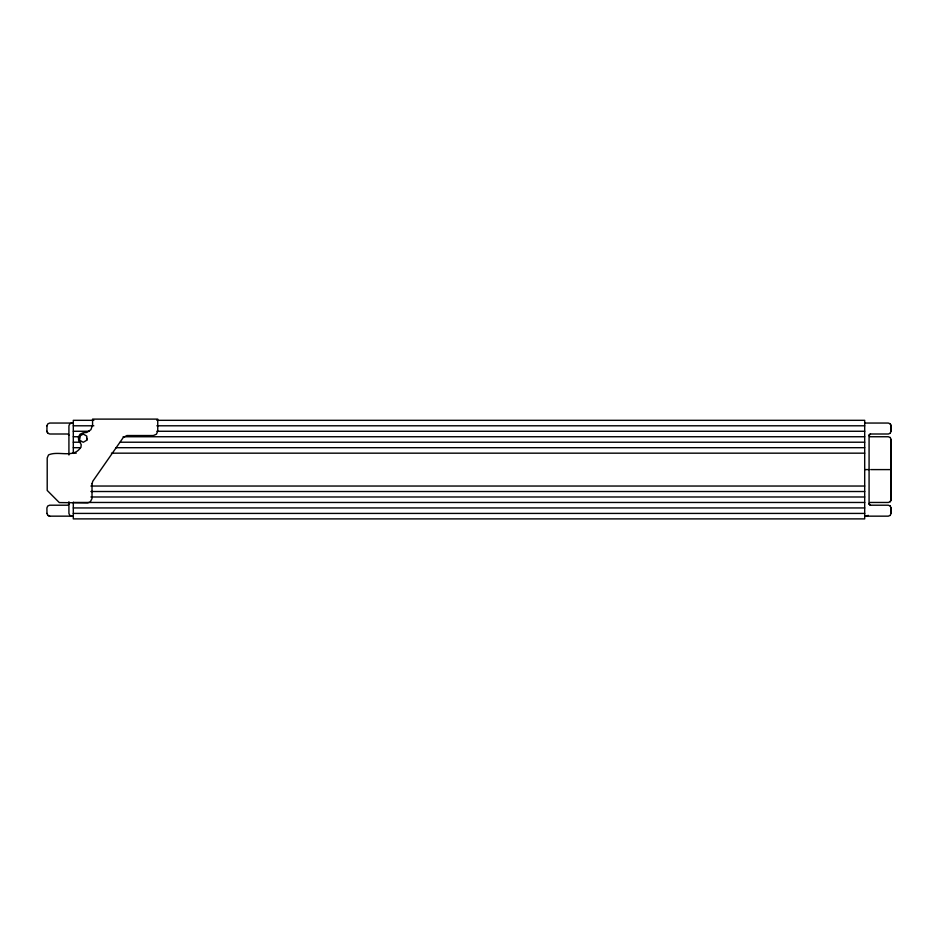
<?xml version="1.0" encoding="UTF-8"?>
<svg xmlns="http://www.w3.org/2000/svg" width="938" height="938" viewBox="0 0 938 938"><rect width="100%" height="100%" fill="white"/><g stroke="black" fill="none" stroke-linecap="round" stroke-linejoin="round"><path stroke-width="1.41" d="M79.671 438.175L79.671 436.111L83.236 434.06L86.788 436.111L86.788 440.227L83.236 442.279L79.671 440.227L79.671 436.111M86.788 440.227L86.788 438.175M890.209 433.204L891.1 431.269L891.1 425.793L890.303 423.847L888.286 423.05L864.848 423.05M890.209 501.666L891.018 499.72L891.018 439.476M890.209 515.349L891.1 513.414L891.1 507.939L890.209 506.004M46.9 425.793L47.815 423.87L49.714 423.05L73.34 423.05M68.92 504.105L67.829 505.207L49.632 505.207L47.721 506.028L46.9 507.939L46.982 513.414M869.08 503.554L870.171 502.463L888.368 502.463L890.303 501.666L891.1 499.72L891.1 439.476L890.209 437.542M890.303 506.004L888.286 505.207L870.171 505.207L869.08 504.105L869.08 435.103L870.171 434.001L888.368 434.001L890.303 433.204M869.08 435.103L870.441 434.001M71.663 423.05L69.752 423.87L68.92 425.793L68.92 455M890.303 515.349L888.286 516.158L864.848 516.158M866.337 516.158L868.271 515.349M93.823 420.318L73.305 420.318L73.305 453.441M156.845 420.318L864.695 420.318L864.695 518.89L73.305 518.89L73.305 502.193M73.305 425.793L93.823 425.793M156.845 425.793L864.695 425.793M73.305 431.269L89.427 431.269M156.845 431.269L864.695 431.269M73.305 436.745L79.167 436.745M123.136 436.745L864.695 436.745M73.305 442.22L80.633 442.22M120.205 442.22L864.695 442.22M73.305 447.696L80.633 447.696M115.808 447.696L864.695 447.696M73.305 453.171L76.236 453.171M111.411 453.171L864.695 453.171M864.871 469.598L869.08 469.598M870.722 469.598L891.1 469.598M90.892 486.036L864.695 486.036M90.892 491.512L864.695 491.512M90.892 496.988L864.695 496.988M73.305 502.463L864.695 502.463M73.305 507.939L864.695 507.939M73.305 513.414L864.695 513.414M46.9 513.414L47.815 515.325L49.632 516.158L73.34 516.158M890.303 437.542L888.286 436.745L870.171 436.745L869.08 435.642M46.982 425.793L46.9 431.269L47.721 433.18L49.714 434.001L67.829 434.001L68.92 435.103M71.663 516.158L69.752 515.325L68.92 513.414L68.92 501.736M47.815 515.325L49.714 516.158M869.08 504.105L870.441 505.207M46.982 431.269L47.815 433.18M890.209 423.847L891.018 425.793L891.018 431.269M891.018 507.939L891.018 513.414M92.018 483.727L92.018 498.524L90.212 502.065L87.644 502.897L59.293 502.58L47.205 490.445L47.205 457.99L48.518 454.93C58.742 450.275 73.926 459.01 80.961 446.957L81.243 444.671L78.64 440.215L78.44 436.991L80.082 434.2L82.99 432.817L86.882 432.43L90.927 429.651L92.569 425.031L92.569 419.11L157.748 419.11L157.748 431.152L156.423 434.212L153.363 435.537L126.935 435.537L123.335 437.413L92.803 481.217L92.018 483.727"/></g></svg>
